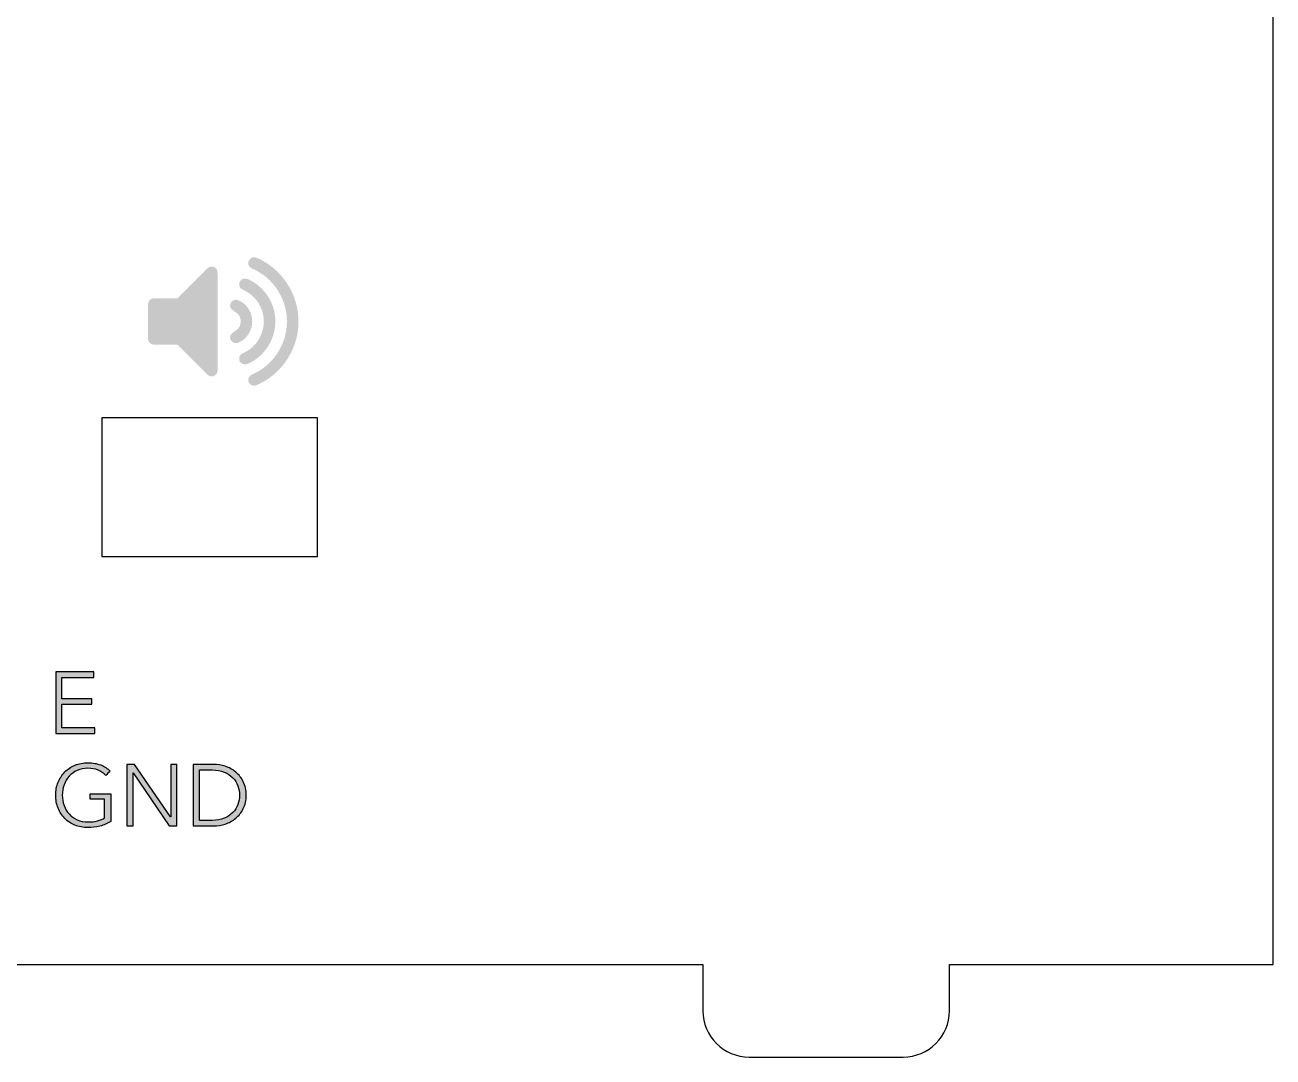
# Model space of a CAD drawing. Header units: millimetres. Extents: x 1 to 204, y 1 to 161.
# Drawn here: x 163.25 to 203.75, y 1 to 34.5 of the extents above; entities that cross this region are included whole.
import ezdxf

# ---------------------------------------------------------------- set-up
doc = ezdxf.new("R2010")
doc.units = ezdxf.units.MM
doc.header["$MEASUREMENT"] = 0
doc.layers.add('cut', color=1, linetype='Continuous', true_color=0xff0000)
doc.layers.add('raster', color=178, linetype='Continuous', true_color=0x000000)

msp = doc.modelspace()

# ---------------------------------------------------------------- hatches: boundary and pattern name
at = {"layer": 'raster'}
for points in [[(172.126, 24.875), (172.125, 24.792), (172.123, 24.75), (172.12, 24.709), (172.117, 24.668), (172.113, 24.627), (172.108, 24.586), (172.103, 24.545), (172.097, 24.505), (172.09, 24.465), (172.082, 24.425), (172.074, 24.385), (172.065, 24.346), (172.055, 24.307), (172.044, 24.268), (172.033, 24.229), (172.021, 24.19), (172.008, 24.152), (171.995, 24.114), (171.981, 24.076), (171.966, 24.038), (171.95, 24.001), (171.934, 23.963), (171.917, 23.926), (171.899, 23.889), (171.881, 23.853), (171.861, 23.816), (171.841, 23.78), (171.821, 23.744), (171.799, 23.708), (171.754, 23.637), (171.707, 23.568), (171.682, 23.534), (171.657, 23.501), (171.632, 23.468), (171.606, 23.436), (171.579, 23.405), (171.553, 23.374), (171.525, 23.344), (171.497, 23.314), (171.469, 23.285), (171.44, 23.256), (171.411, 23.228), (171.381, 23.201), (171.351, 23.174), (171.32, 23.148), (171.289, 23.122), (171.257, 23.097), (171.225, 23.072), (171.193, 23.048), (171.16, 23.025), (171.126, 23.002), (171.092, 22.98), (171.057, 22.959), (171.022, 22.937), (170.987, 22.917), (170.951, 22.897), (170.914, 22.878), (170.877, 22.859), (170.84, 22.841), (170.764, 22.807), (170.759, 22.805), (170.754, 22.803), (170.749, 22.802), (170.745, 22.8), (170.74, 22.799), (170.735, 22.798), (170.73, 22.797), (170.725, 22.796), (170.721, 22.795), (170.716, 22.794), (170.711, 22.793), (170.706, 22.793), (170.702, 22.792), (170.697, 22.792), (170.692, 22.792), (170.687, 22.792), (170.683, 22.792), (170.678, 22.792), (170.673, 22.792), (170.669, 22.793), (170.664, 22.793), (170.66, 22.794), (170.655, 22.795), (170.651, 22.795), (170.646, 22.796), (170.642, 22.797), (170.637, 22.799), (170.633, 22.8), (170.629, 22.801), (170.625, 22.803), (170.62, 22.804), (170.616, 22.806), (170.612, 22.808), (170.608, 22.81), (170.604, 22.812), (170.6, 22.814), (170.596, 22.816), (170.592, 22.818), (170.588, 22.821), (170.585, 22.823), (170.581, 22.826), (170.577, 22.829), (170.573, 22.832), (170.57, 22.835), (170.566, 22.838), (170.563, 22.841), (170.559, 22.844), (170.555, 22.848), (170.552, 22.851), (170.549, 22.855), (170.546, 22.858), (170.542, 22.862), (170.539, 22.866), (170.537, 22.869), (170.534, 22.873), (170.531, 22.877), (170.529, 22.881), (170.526, 22.884), (170.524, 22.888), (170.522, 22.892), (170.519, 22.896), (170.517, 22.9), (170.516, 22.904), (170.514, 22.908), (170.512, 22.913), (170.51, 22.917), (170.509, 22.921), (170.508, 22.925), (170.506, 22.93), (170.505, 22.934), (170.504, 22.938), (170.503, 22.943), (170.502, 22.947), (170.502, 22.952), (170.501, 22.956), (170.501, 22.961), (170.5, 22.965), (170.5, 22.97), (170.5, 22.975), (170.5, 22.979), (170.5, 22.986), (170.5, 22.989), (170.5, 22.993), (170.501, 22.996), (170.501, 22.999), (170.501, 23.002), (170.502, 23.005), (170.502, 23.008), (170.503, 23.012), (170.503, 23.015), (170.504, 23.018), (170.505, 23.021), (170.505, 23.024), (170.506, 23.027), (170.507, 23.03), (170.508, 23.033), (170.509, 23.036), (170.51, 23.039), (170.511, 23.042), (170.512, 23.045), (170.513, 23.048), (170.515, 23.05), (170.516, 23.053), (170.517, 23.056), (170.519, 23.059), (170.52, 23.062), (170.522, 23.065), (170.523, 23.067), (170.525, 23.07), (170.527, 23.073), (170.528, 23.075), (170.532, 23.081), (170.536, 23.086), (170.54, 23.091), (170.544, 23.096), (170.549, 23.102), (170.554, 23.107), (170.559, 23.111), (170.564, 23.116), (170.57, 23.121), (170.575, 23.126), (170.581, 23.13), (170.587, 23.135), (170.594, 23.139), (170.6, 23.144), (170.607, 23.148), (170.614, 23.152), (170.62, 23.155), (170.626, 23.159), (170.641, 23.166), (170.659, 23.174), (170.68, 23.183), (170.701, 23.192), (170.719, 23.2), (170.734, 23.208), (170.74, 23.211), (170.812, 23.251), (170.873, 23.288), (170.932, 23.325), (170.959, 23.344), (170.986, 23.363), (171.031, 23.397), (171.074, 23.432), (171.116, 23.468), (171.157, 23.505), (171.196, 23.543), (171.234, 23.582), (171.271, 23.622), (171.307, 23.663), (171.342, 23.705), (171.375, 23.748), (171.407, 23.792), (171.438, 23.838), (171.468, 23.884), (171.496, 23.931), (171.523, 23.979), (171.549, 24.029), (171.573, 24.079), (171.596, 24.129), (171.618, 24.18), (171.637, 24.231), (171.656, 24.283), (171.672, 24.334), (171.687, 24.387), (171.701, 24.44), (171.712, 24.493), (171.723, 24.546), (171.731, 24.6), (171.738, 24.654), (171.744, 24.709), (171.748, 24.764), (171.75, 24.82), (171.751, 24.875), (171.75, 24.931), (171.748, 24.987), (171.744, 25.042), (171.738, 25.097), (171.731, 25.151), (171.723, 25.205), (171.712, 25.258), (171.701, 25.311), (171.687, 25.364), (171.672, 25.416), (171.656, 25.468), (171.637, 25.52), (171.618, 25.571), (171.596, 25.622), (171.573, 25.672), (171.549, 25.722), (171.523, 25.772), (171.496, 25.82), (171.468, 25.867), (171.438, 25.913), (171.407, 25.959), (171.375, 26.003), (171.342, 26.046), (171.307, 26.088), (171.271, 26.129), (171.234, 26.169), (171.196, 26.208), (171.157, 26.246), (171.116, 26.283), (171.074, 26.319), (171.031, 26.354), (170.986, 26.388), (170.959, 26.407), (170.932, 26.425), (170.873, 26.463), (170.812, 26.5), (170.74, 26.54), (170.734, 26.543), (170.719, 26.551), (170.701, 26.559), (170.68, 26.568), (170.659, 26.577), (170.641, 26.585), (170.626, 26.592), (170.62, 26.595), (170.614, 26.599), (170.607, 26.603), (170.6, 26.607), (170.594, 26.612), (170.587, 26.616), (170.581, 26.621), (170.575, 26.625), (170.57, 26.63), (170.564, 26.635), (170.559, 26.639), (170.554, 26.644), (170.549, 26.649), (170.544, 26.654), (170.54, 26.66), (170.536, 26.665), (170.532, 26.67), (170.528, 26.675), (170.527, 26.678), (170.525, 26.681), (170.523, 26.684), (170.522, 26.686), (170.52, 26.689), (170.519, 26.692), (170.517, 26.695), (170.516, 26.698), (170.515, 26.701), (170.513, 26.703), (170.512, 26.706), (170.511, 26.709), (170.51, 26.712), (170.509, 26.715), (170.508, 26.718), (170.507, 26.721), (170.506, 26.724), (170.505, 26.727), (170.505, 26.73), (170.504, 26.733), (170.503, 26.736), (170.503, 26.739), (170.502, 26.743), (170.502, 26.746), (170.501, 26.749), (170.501, 26.752), (170.501, 26.755), (170.5, 26.758), (170.5, 26.762), (170.5, 26.765), (170.5, 26.771), (170.5, 26.776), (170.5, 26.781), (170.5, 26.786), (170.501, 26.79), (170.501, 26.795), (170.502, 26.799), (170.502, 26.804), (170.503, 26.808), (170.504, 26.813), (170.505, 26.817), (170.506, 26.821), (170.508, 26.826), (170.509, 26.83), (170.51, 26.834), (170.512, 26.838), (170.514, 26.842), (170.516, 26.847), (170.517, 26.851), (170.519, 26.855), (170.522, 26.859), (170.524, 26.863), (170.526, 26.866), (170.529, 26.87), (170.531, 26.874), (170.534, 26.878), (170.537, 26.882), (170.539, 26.885), (170.542, 26.889), (170.546, 26.893), (170.549, 26.896), (170.552, 26.9), (170.555, 26.903), (170.559, 26.907), (170.563, 26.91), (170.566, 26.913), (170.57, 26.916), (170.573, 26.919), (170.577, 26.922), (170.581, 26.925), (170.585, 26.928), (170.588, 26.93), (170.592, 26.933), (170.596, 26.935), (170.6, 26.937), (170.604, 26.939), (170.608, 26.941), (170.612, 26.943), (170.616, 26.945), (170.62, 26.947), (170.625, 26.948), (170.629, 26.95), (170.633, 26.951), (170.637, 26.952), (170.642, 26.954), (170.646, 26.955), (170.651, 26.955), (170.655, 26.956), (170.66, 26.957), (170.664, 26.958), (170.669, 26.958), (170.673, 26.958), (170.678, 26.959), (170.683, 26.959), (170.687, 26.959), (170.692, 26.959), (170.697, 26.959), (170.702, 26.958), (170.706, 26.958), (170.711, 26.958), (170.716, 26.957), (170.721, 26.956), (170.725, 26.955), (170.73, 26.954), (170.735, 26.953), (170.74, 26.952), (170.745, 26.951), (170.749, 26.949), (170.754, 26.948), (170.759, 26.946), (170.764, 26.944), (170.84, 26.91), (170.877, 26.892), (170.914, 26.873), (170.951, 26.854), (170.987, 26.834), (171.022, 26.813), (171.057, 26.792), (171.092, 26.771), (171.126, 26.749), (171.16, 26.726), (171.193, 26.702), (171.225, 26.679), (171.257, 26.654), (171.289, 26.629), (171.32, 26.603), (171.351, 26.577), (171.381, 26.55), (171.411, 26.523), (171.44, 26.495), (171.469, 26.466), (171.497, 26.437), (171.525, 26.407), (171.553, 26.377), (171.579, 26.346), (171.606, 26.315), (171.632, 26.283), (171.657, 26.25), (171.682, 26.217), (171.707, 26.183), (171.754, 26.114), (171.799, 26.043), (171.821, 26.007), (171.841, 25.971), (171.861, 25.935), (171.881, 25.898), (171.899, 25.861), (171.917, 25.825), (171.934, 25.788), (171.95, 25.75), (171.966, 25.713), (171.981, 25.675), (171.995, 25.637), (172.008, 25.599), (172.021, 25.561), (172.033, 25.522), (172.044, 25.483), (172.055, 25.444), (172.065, 25.405), (172.074, 25.365), (172.082, 25.326), (172.09, 25.286), (172.097, 25.246), (172.103, 25.206), (172.108, 25.165), (172.113, 25.124), (172.117, 25.083), (172.12, 25.042), (172.123, 25.001), (172.125, 24.959)], [(169.501, 26.47), (169.501, 23.281), (169.5, 23.277), (169.5, 23.272), (169.5, 23.267), (169.5, 23.263), (169.499, 23.258), (169.499, 23.253), (169.498, 23.249), (169.497, 23.245), (169.496, 23.24), (169.495, 23.236), (169.494, 23.231), (169.493, 23.227), (169.491, 23.223), (169.49, 23.219), (169.488, 23.214), (169.487, 23.21), (169.485, 23.206), (169.483, 23.202), (169.481, 23.198), (169.479, 23.194), (169.477, 23.19), (169.474, 23.186), (169.472, 23.182), (169.469, 23.179), (169.467, 23.175), (169.464, 23.171), (169.461, 23.167), (169.458, 23.164), (169.455, 23.16), (169.452, 23.156), (169.448, 23.153), (169.445, 23.149), (169.441, 23.146), (169.438, 23.143), (169.434, 23.14), (169.431, 23.136), (169.427, 23.133), (169.423, 23.131), (169.42, 23.128), (169.416, 23.125), (169.412, 23.123), (169.408, 23.12), (169.404, 23.118), (169.4, 23.116), (169.396, 23.113), (169.392, 23.111), (169.388, 23.109), (169.384, 23.108), (169.38, 23.106), (169.376, 23.104), (169.372, 23.103), (169.367, 23.102), (169.363, 23.1), (169.359, 23.099), (169.354, 23.098), (169.35, 23.097), (169.345, 23.096), (169.341, 23.096), (169.336, 23.095), (169.332, 23.095), (169.327, 23.094), (169.322, 23.094), (169.318, 23.094), (169.313, 23.094), (169.308, 23.094), (169.304, 23.094), (169.299, 23.094), (169.294, 23.095), (169.29, 23.095), (169.285, 23.096), (169.281, 23.096), (169.276, 23.097), (169.272, 23.098), (169.267, 23.099), (169.263, 23.1), (169.259, 23.102), (169.254, 23.103), (169.25, 23.104), (169.246, 23.106), (169.242, 23.108), (169.238, 23.109), (169.234, 23.111), (169.23, 23.113), (169.226, 23.116), (169.222, 23.118), (169.218, 23.12), (169.214, 23.123), (169.21, 23.125), (169.206, 23.128), (169.203, 23.131), (169.199, 23.133), (169.195, 23.136), (169.192, 23.14), (169.188, 23.143), (169.185, 23.146), (169.181, 23.149), (168.205, 24.125), (167.438, 24.125), (167.433, 24.125), (167.428, 24.125), (167.423, 24.126), (167.419, 24.126), (167.414, 24.127), (167.41, 24.127), (167.405, 24.128), (167.401, 24.129), (167.396, 24.13), (167.392, 24.131), (167.388, 24.132), (167.383, 24.133), (167.379, 24.134), (167.375, 24.136), (167.371, 24.138), (167.366, 24.139), (167.362, 24.141), (167.358, 24.143), (167.354, 24.145), (167.35, 24.147), (167.346, 24.149), (167.342, 24.152), (167.339, 24.154), (167.335, 24.157), (167.331, 24.159), (167.327, 24.162), (167.324, 24.165), (167.32, 24.168), (167.316, 24.171), (167.313, 24.174), (167.309, 24.178), (167.306, 24.181), (167.302, 24.184), (167.299, 24.188), (167.296, 24.192), (167.293, 24.195), (167.29, 24.199), (167.287, 24.203), (167.284, 24.206), (167.281, 24.21), (167.279, 24.214), (167.276, 24.218), (167.274, 24.222), (167.272, 24.226), (167.27, 24.23), (167.268, 24.234), (167.266, 24.238), (167.264, 24.242), (167.262, 24.246), (167.261, 24.25), (167.259, 24.254), (167.258, 24.259), (167.257, 24.263), (167.255, 24.267), (167.254, 24.272), (167.253, 24.276), (167.253, 24.28), (167.252, 24.285), (167.251, 24.29), (167.251, 24.294), (167.25, 24.299), (167.25, 24.303), (167.25, 24.308), (167.25, 24.313), (167.25, 25.438), (167.25, 25.443), (167.25, 25.448), (167.25, 25.452), (167.251, 25.457), (167.251, 25.461), (167.252, 25.466), (167.253, 25.47), (167.253, 25.475), (167.254, 25.479), (167.255, 25.484), (167.257, 25.488), (167.258, 25.492), (167.259, 25.497), (167.261, 25.501), (167.262, 25.505), (167.264, 25.509), (167.266, 25.513), (167.268, 25.517), (167.27, 25.521), (167.272, 25.525), (167.274, 25.529), (167.276, 25.533), (167.279, 25.537), (167.281, 25.541), (167.284, 25.545), (167.287, 25.548), (167.29, 25.552), (167.293, 25.556), (167.296, 25.559), (167.299, 25.563), (167.302, 25.566), (167.306, 25.57), (167.309, 25.573), (167.313, 25.577), (167.316, 25.58), (167.32, 25.583), (167.324, 25.586), (167.327, 25.589), (167.331, 25.592), (167.335, 25.594), (167.339, 25.597), (167.342, 25.599), (167.346, 25.602), (167.35, 25.604), (167.354, 25.606), (167.358, 25.608), (167.362, 25.61), (167.366, 25.612), (167.371, 25.613), (167.375, 25.615), (167.379, 25.616), (167.383, 25.618), (167.388, 25.619), (167.392, 25.62), (167.396, 25.621), (167.401, 25.622), (167.405, 25.623), (167.41, 25.624), (167.414, 25.624), (167.419, 25.625), (167.423, 25.625), (167.428, 25.625), (167.433, 25.626), (167.438, 25.626), (168.205, 25.626), (169.181, 26.601), (169.185, 26.605), (169.188, 26.608), (169.192, 26.611), (169.195, 26.615), (169.199, 26.618), (169.203, 26.62), (169.206, 26.623), (169.21, 26.626), (169.214, 26.628), (169.218, 26.631), (169.222, 26.633), (169.226, 26.635), (169.23, 26.638), (169.234, 26.64), (169.238, 26.641), (169.242, 26.643), (169.246, 26.645), (169.25, 26.646), (169.254, 26.648), (169.259, 26.649), (169.263, 26.651), (169.267, 26.652), (169.272, 26.653), (169.276, 26.654), (169.281, 26.654), (169.285, 26.655), (169.29, 26.656), (169.294, 26.656), (169.299, 26.657), (169.304, 26.657), (169.308, 26.657), (169.313, 26.657), (169.318, 26.657), (169.322, 26.657), (169.327, 26.657), (169.332, 26.656), (169.336, 26.656), (169.341, 26.655), (169.345, 26.654), (169.35, 26.654), (169.354, 26.653), (169.359, 26.652), (169.363, 26.651), (169.367, 26.649), (169.372, 26.648), (169.376, 26.646), (169.38, 26.645), (169.384, 26.643), (169.388, 26.641), (169.392, 26.64), (169.396, 26.638), (169.4, 26.635), (169.404, 26.633), (169.408, 26.631), (169.412, 26.628), (169.416, 26.626), (169.42, 26.623), (169.423, 26.62), (169.427, 26.618), (169.431, 26.615), (169.434, 26.611), (169.438, 26.608), (169.441, 26.605), (169.445, 26.601), (169.448, 26.598), (169.452, 26.594), (169.455, 26.591), (169.458, 26.587), (169.461, 26.584), (169.464, 26.58), (169.467, 26.576), (169.469, 26.572), (169.472, 26.569), (169.474, 26.565), (169.477, 26.561), (169.479, 26.557), (169.481, 26.553), (169.483, 26.549), (169.485, 26.545), (169.487, 26.541), (169.488, 26.537), (169.49, 26.532), (169.491, 26.528), (169.493, 26.524), (169.494, 26.52), (169.495, 26.515), (169.496, 26.511), (169.497, 26.506), (169.498, 26.502), (169.499, 26.497), (169.499, 26.493), (169.5, 26.488), (169.5, 26.484), (169.5, 26.479), (169.5, 26.474)], [(171.376, 24.875), (171.376, 24.848), (171.375, 24.82), (171.374, 24.792), (171.372, 24.764), (171.37, 24.737), (171.367, 24.71), (171.364, 24.683), (171.36, 24.656), (171.356, 24.629), (171.352, 24.602), (171.347, 24.575), (171.341, 24.549), (171.335, 24.523), (171.328, 24.496), (171.321, 24.47), (171.314, 24.444), (171.306, 24.419), (171.297, 24.393), (171.288, 24.367), (171.279, 24.342), (171.269, 24.317), (171.258, 24.292), (171.247, 24.267), (171.236, 24.242), (171.224, 24.217), (171.212, 24.192), (171.199, 24.168), (171.185, 24.144), (171.171, 24.119), (171.157, 24.095), (171.127, 24.048), (171.095, 24.001), (171.079, 23.978), (171.062, 23.956), (171.045, 23.934), (171.028, 23.913), (171.01, 23.891), (170.992, 23.871), (170.974, 23.85), (170.956, 23.831), (170.937, 23.811), (170.917, 23.792), (170.898, 23.773), (170.878, 23.755), (170.858, 23.737), (170.838, 23.72), (170.817, 23.703), (170.796, 23.686), (170.774, 23.67), (170.753, 23.654), (170.731, 23.639), (170.708, 23.623), (170.686, 23.609), (170.663, 23.595), (170.639, 23.581), (170.616, 23.567), (170.592, 23.554), (170.568, 23.542), (170.543, 23.529), (170.518, 23.518), (170.493, 23.506), (170.468, 23.495), (170.463, 23.493), (170.458, 23.492), (170.453, 23.49), (170.449, 23.489), (170.444, 23.488), (170.439, 23.486), (170.435, 23.485), (170.43, 23.484), (170.426, 23.483), (170.421, 23.483), (170.417, 23.482), (170.412, 23.482), (170.408, 23.481), (170.403, 23.481), (170.399, 23.481), (170.394, 23.481), (170.389, 23.481), (170.385, 23.481), (170.38, 23.481), (170.375, 23.481), (170.37, 23.482), (170.365, 23.483), (170.361, 23.483), (170.356, 23.484), (170.352, 23.485), (170.347, 23.486), (170.343, 23.487), (170.338, 23.488), (170.334, 23.49), (170.33, 23.491), (170.325, 23.493), (170.321, 23.495), (170.317, 23.496), (170.313, 23.498), (170.309, 23.5), (170.305, 23.502), (170.301, 23.505), (170.297, 23.507), (170.293, 23.509), (170.289, 23.512), (170.285, 23.515), (170.281, 23.517), (170.277, 23.52), (170.274, 23.523), (170.27, 23.526), (170.267, 23.53), (170.263, 23.533), (170.26, 23.536), (170.256, 23.54), (170.253, 23.543), (170.25, 23.547), (170.246, 23.551), (170.243, 23.554), (170.241, 23.558), (170.238, 23.562), (170.235, 23.565), (170.233, 23.569), (170.23, 23.573), (170.228, 23.577), (170.226, 23.581), (170.223, 23.585), (170.221, 23.589), (170.22, 23.593), (170.218, 23.597), (170.216, 23.601), (170.215, 23.605), (170.213, 23.61), (170.212, 23.614), (170.21, 23.618), (170.209, 23.623), (170.208, 23.627), (170.207, 23.631), (170.207, 23.636), (170.206, 23.64), (170.205, 23.645), (170.205, 23.649), (170.204, 23.654), (170.204, 23.659), (170.204, 23.663), (170.204, 23.668), (170.204, 23.675), (170.204, 23.682), (170.205, 23.689), (170.206, 23.696), (170.206, 23.699), (170.207, 23.702), (170.207, 23.706), (170.208, 23.709), (170.209, 23.712), (170.209, 23.715), (170.21, 23.719), (170.211, 23.722), (170.212, 23.725), (170.213, 23.728), (170.214, 23.731), (170.215, 23.734), (170.216, 23.737), (170.217, 23.74), (170.219, 23.743), (170.22, 23.746), (170.221, 23.749), (170.223, 23.752), (170.224, 23.755), (170.226, 23.757), (170.227, 23.76), (170.229, 23.763), (170.231, 23.766), (170.232, 23.768), (170.234, 23.771), (170.236, 23.774), (170.238, 23.776), (170.24, 23.779), (170.242, 23.782), (170.244, 23.784), (170.246, 23.787), (170.248, 23.789), (170.251, 23.792), (170.253, 23.794), (170.258, 23.799), (170.263, 23.804), (170.268, 23.808), (170.274, 23.813), (170.279, 23.817), (170.285, 23.821), (170.291, 23.826), (170.298, 23.83), (170.304, 23.833), (170.311, 23.837), (170.318, 23.841), (170.394, 23.881), (170.456, 23.916), (170.482, 23.931), (170.505, 23.945), (170.525, 23.958), (170.533, 23.964), (170.541, 23.97), (170.568, 23.99), (170.594, 24.011), (170.619, 24.032), (170.643, 24.054), (170.667, 24.077), (170.69, 24.1), (170.712, 24.124), (170.734, 24.148), (170.755, 24.173), (170.775, 24.199), (170.794, 24.226), (170.813, 24.253), (170.83, 24.28), (170.847, 24.309), (170.864, 24.337), (170.879, 24.367), (170.894, 24.397), (170.908, 24.427), (170.921, 24.458), (170.933, 24.488), (170.943, 24.519), (170.953, 24.55), (170.962, 24.582), (170.971, 24.614), (170.978, 24.645), (170.984, 24.678), (170.989, 24.71), (170.993, 24.743), (170.997, 24.775), (170.999, 24.809), (171, 24.842), (171.001, 24.875), (171, 24.909), (170.999, 24.942), (170.997, 24.975), (170.993, 25.008), (170.989, 25.041), (170.984, 25.073), (170.978, 25.105), (170.971, 25.137), (170.962, 25.169), (170.953, 25.2), (170.943, 25.232), (170.933, 25.263), (170.921, 25.293), (170.908, 25.324), (170.894, 25.354), (170.879, 25.384), (170.864, 25.413), (170.847, 25.442), (170.83, 25.471), (170.813, 25.498), (170.794, 25.525), (170.775, 25.552), (170.755, 25.577), (170.734, 25.603), (170.712, 25.627), (170.69, 25.651), (170.667, 25.674), (170.643, 25.697), (170.619, 25.719), (170.594, 25.74), (170.568, 25.761), (170.541, 25.781), (170.525, 25.793), (170.505, 25.805), (170.482, 25.82), (170.456, 25.835), (170.394, 25.87), (170.318, 25.91), (170.311, 25.914), (170.304, 25.917), (170.298, 25.921), (170.291, 25.925), (170.285, 25.93), (170.279, 25.934), (170.274, 25.938), (170.268, 25.943), (170.263, 25.947), (170.258, 25.952), (170.253, 25.957), (170.251, 25.959), (170.248, 25.962), (170.246, 25.964), (170.244, 25.967), (170.242, 25.969), (170.24, 25.972), (170.238, 25.974), (170.236, 25.977), (170.234, 25.98), (170.232, 25.982), (170.231, 25.985), (170.229, 25.988), (170.227, 25.991), (170.226, 25.993), (170.224, 25.996), (170.223, 25.999), (170.221, 26.002), (170.22, 26.005), (170.219, 26.008), (170.217, 26.011), (170.216, 26.014), (170.215, 26.017), (170.214, 26.02), (170.213, 26.023), (170.212, 26.026), (170.211, 26.029), (170.21, 26.032), (170.209, 26.035), (170.209, 26.039), (170.208, 26.042), (170.207, 26.045), (170.207, 26.048), (170.206, 26.052), (170.206, 26.055), (170.205, 26.062), (170.204, 26.069), (170.204, 26.076), (170.204, 26.083), (170.204, 26.088), (170.204, 26.092), (170.204, 26.097), (170.205, 26.102), (170.205, 26.106), (170.206, 26.111), (170.207, 26.115), (170.207, 26.12), (170.208, 26.124), (170.209, 26.128), (170.21, 26.133), (170.212, 26.137), (170.213, 26.141), (170.215, 26.146), (170.216, 26.15), (170.218, 26.154), (170.22, 26.158), (170.221, 26.162), (170.223, 26.166), (170.226, 26.17), (170.228, 26.174), (170.23, 26.178), (170.233, 26.182), (170.235, 26.186), (170.238, 26.189), (170.241, 26.193), (170.243, 26.197), (170.246, 26.2), (170.25, 26.204), (170.253, 26.208), (170.256, 26.211), (170.26, 26.215), (170.263, 26.218), (170.267, 26.221), (170.27, 26.225), (170.274, 26.228), (170.277, 26.231), (170.281, 26.234), (170.285, 26.236), (170.289, 26.239), (170.292, 26.242), (170.296, 26.244), (170.3, 26.246), (170.304, 26.249), (170.308, 26.251), (170.312, 26.253), (170.316, 26.255), (170.32, 26.256), (170.324, 26.258), (170.329, 26.26), (170.333, 26.261), (170.337, 26.263), (170.341, 26.264), (170.346, 26.265), (170.35, 26.266), (170.355, 26.267), (170.359, 26.268), (170.364, 26.268), (170.368, 26.269), (170.373, 26.269), (170.377, 26.27), (170.382, 26.27), (170.387, 26.27), (170.391, 26.27), (170.396, 26.27), (170.401, 26.27), (170.406, 26.27), (170.41, 26.269), (170.415, 26.269), (170.42, 26.268), (170.425, 26.268), (170.429, 26.267), (170.434, 26.266), (170.439, 26.265), (170.444, 26.263), (170.449, 26.262), (170.453, 26.261), (170.458, 26.259), (170.463, 26.257), (170.468, 26.256), (170.493, 26.245), (170.518, 26.233), (170.543, 26.221), (170.568, 26.209), (170.592, 26.197), (170.616, 26.184), (170.639, 26.17), (170.663, 26.156), (170.686, 26.142), (170.708, 26.127), (170.731, 26.112), (170.753, 26.097), (170.774, 26.081), (170.796, 26.065), (170.817, 26.048), (170.838, 26.031), (170.858, 26.014), (170.878, 25.996), (170.898, 25.978), (170.917, 25.959), (170.937, 25.94), (170.956, 25.92), (170.974, 25.9), (170.992, 25.88), (171.01, 25.859), (171.028, 25.838), (171.045, 25.817), (171.062, 25.795), (171.079, 25.773), (171.095, 25.75), (171.127, 25.703), (171.157, 25.656), (171.171, 25.632), (171.185, 25.607), (171.199, 25.583), (171.212, 25.559), (171.224, 25.534), (171.236, 25.509), (171.247, 25.484), (171.258, 25.459), (171.269, 25.434), (171.279, 25.409), (171.288, 25.384), (171.297, 25.358), (171.306, 25.332), (171.314, 25.307), (171.321, 25.281), (171.328, 25.255), (171.335, 25.228), (171.341, 25.202), (171.347, 25.176), (171.352, 25.149), (171.356, 25.122), (171.36, 25.095), (171.364, 25.068), (171.367, 25.041), (171.37, 25.014), (171.372, 24.986), (171.374, 24.959), (171.375, 24.931), (171.376, 24.903)], [(170.626, 24.875), (170.626, 24.862), (170.625, 24.848), (170.625, 24.834), (170.624, 24.82), (170.623, 24.807), (170.621, 24.793), (170.62, 24.779), (170.618, 24.766), (170.616, 24.753), (170.614, 24.739), (170.611, 24.726), (170.608, 24.713), (170.605, 24.7), (170.602, 24.686), (170.598, 24.673), (170.595, 24.66), (170.591, 24.648), (170.586, 24.635), (170.582, 24.622), (170.577, 24.609), (170.572, 24.596), (170.567, 24.584), (170.561, 24.571), (170.556, 24.559), (170.55, 24.546), (170.544, 24.534), (170.53, 24.509), (170.516, 24.485), (170.501, 24.461), (170.493, 24.449), (170.485, 24.437), (170.477, 24.426), (170.469, 24.415), (170.46, 24.404), (170.452, 24.393), (170.443, 24.382), (170.434, 24.372), (170.425, 24.362), (170.416, 24.352), (170.406, 24.342), (170.397, 24.332), (170.387, 24.323), (170.377, 24.314), (170.367, 24.305), (170.357, 24.296), (170.346, 24.288), (170.336, 24.28), (170.325, 24.272), (170.314, 24.264), (170.303, 24.256), (170.292, 24.249), (170.281, 24.242), (170.269, 24.235), (170.257, 24.228), (170.246, 24.221), (170.234, 24.215), (170.222, 24.209), (170.209, 24.203), (170.197, 24.197), (170.184, 24.192), (170.172, 24.187), (170.17, 24.186), (170.168, 24.185), (170.166, 24.184), (170.164, 24.183), (170.162, 24.183), (170.16, 24.182), (170.156, 24.18), (170.152, 24.179), (170.148, 24.178), (170.143, 24.177), (170.139, 24.176), (170.134, 24.175), (170.129, 24.174), (170.124, 24.174), (170.119, 24.173), (170.114, 24.173), (170.109, 24.172), (170.104, 24.172), (170.098, 24.172), (170.094, 24.172), (170.089, 24.172), (170.084, 24.173), (170.08, 24.173), (170.075, 24.173), (170.071, 24.174), (170.066, 24.175), (170.062, 24.176), (170.057, 24.176), (170.053, 24.177), (170.048, 24.179), (170.044, 24.18), (170.04, 24.181), (170.036, 24.183), (170.031, 24.184), (170.027, 24.186), (170.023, 24.187), (170.019, 24.189), (170.015, 24.191), (170.011, 24.193), (170.007, 24.196), (170.003, 24.198), (169.999, 24.2), (169.996, 24.203), (169.992, 24.205), (169.988, 24.208), (169.984, 24.211), (169.981, 24.214), (169.977, 24.217), (169.974, 24.22), (169.97, 24.223), (169.966, 24.226), (169.963, 24.23), (169.96, 24.233), (169.957, 24.237), (169.953, 24.24), (169.95, 24.244), (169.948, 24.248), (169.945, 24.251), (169.942, 24.255), (169.94, 24.259), (169.937, 24.263), (169.935, 24.267), (169.933, 24.271), (169.93, 24.275), (169.928, 24.279), (169.927, 24.283), (169.925, 24.287), (169.923, 24.291), (169.921, 24.295), (169.92, 24.3), (169.919, 24.304), (169.917, 24.308), (169.916, 24.313), (169.915, 24.317), (169.914, 24.322), (169.913, 24.326), (169.913, 24.331), (169.912, 24.336), (169.912, 24.34), (169.911, 24.345), (169.911, 24.35), (169.911, 24.355), (169.911, 24.36), (169.911, 24.364), (169.911, 24.367), (169.911, 24.371), (169.911, 24.375), (169.912, 24.378), (169.912, 24.382), (169.912, 24.386), (169.913, 24.389), (169.914, 24.393), (169.914, 24.396), (169.915, 24.4), (169.916, 24.403), (169.917, 24.407), (169.918, 24.41), (169.919, 24.413), (169.92, 24.416), (169.921, 24.42), (169.922, 24.423), (169.923, 24.426), (169.925, 24.429), (169.926, 24.432), (169.927, 24.435), (169.929, 24.438), (169.931, 24.441), (169.932, 24.444), (169.934, 24.447), (169.936, 24.45), (169.938, 24.453), (169.94, 24.456), (169.942, 24.458), (169.944, 24.461), (169.946, 24.464), (169.95, 24.469), (169.955, 24.474), (169.96, 24.479), (169.964, 24.484), (169.969, 24.489), (169.974, 24.494), (169.98, 24.499), (169.985, 24.503), (169.99, 24.508), (169.996, 24.512), (170.001, 24.517), (170.007, 24.521), (170.013, 24.525), (170.019, 24.529), (170.025, 24.533), (170.031, 24.537), (170.056, 24.553), (170.081, 24.569), (170.106, 24.586), (170.131, 24.604), (170.137, 24.609), (170.143, 24.614), (170.149, 24.619), (170.155, 24.625), (170.16, 24.63), (170.166, 24.636), (170.171, 24.642), (170.177, 24.649), (170.182, 24.655), (170.187, 24.662), (170.192, 24.669), (170.197, 24.677), (170.202, 24.684), (170.207, 24.692), (170.211, 24.7), (170.216, 24.708), (170.218, 24.713), (170.22, 24.717), (170.222, 24.721), (170.224, 24.726), (170.226, 24.73), (170.228, 24.735), (170.231, 24.744), (170.234, 24.754), (170.237, 24.764), (170.24, 24.774), (170.242, 24.784), (170.244, 24.794), (170.246, 24.805), (170.247, 24.816), (170.249, 24.828), (170.249, 24.839), (170.25, 24.851), (170.251, 24.863), (170.251, 24.875), (170.251, 24.888), (170.25, 24.9), (170.249, 24.912), (170.249, 24.923), (170.247, 24.935), (170.246, 24.946), (170.244, 24.956), (170.242, 24.967), (170.24, 24.977), (170.237, 24.987), (170.234, 24.997), (170.231, 25.007), (170.228, 25.016), (170.226, 25.021), (170.224, 25.025), (170.222, 25.03), (170.22, 25.034), (170.218, 25.038), (170.216, 25.042), (170.211, 25.051), (170.207, 25.059), (170.202, 25.067), (170.197, 25.074), (170.192, 25.082), (170.187, 25.089), (170.182, 25.096), (170.177, 25.102), (170.171, 25.109), (170.166, 25.115), (170.16, 25.121), (170.155, 25.126), (170.149, 25.132), (170.143, 25.137), (170.137, 25.142), (170.131, 25.147), (170.106, 25.164), (170.081, 25.182), (170.056, 25.198), (170.031, 25.214), (170.025, 25.218), (170.019, 25.222), (170.013, 25.226), (170.007, 25.23), (170.001, 25.234), (169.996, 25.239), (169.99, 25.243), (169.985, 25.248), (169.98, 25.252), (169.974, 25.257), (169.969, 25.262), (169.964, 25.267), (169.96, 25.272), (169.955, 25.277), (169.95, 25.282), (169.946, 25.287), (169.944, 25.29), (169.942, 25.293), (169.94, 25.295), (169.938, 25.298), (169.936, 25.301), (169.934, 25.304), (169.932, 25.307), (169.931, 25.31), (169.929, 25.313), (169.927, 25.316), (169.926, 25.319), (169.925, 25.322), (169.923, 25.325), (169.922, 25.328), (169.921, 25.331), (169.92, 25.334), (169.919, 25.338), (169.918, 25.341), (169.917, 25.344), (169.916, 25.348), (169.915, 25.351), (169.914, 25.355), (169.914, 25.358), (169.913, 25.362), (169.912, 25.365), (169.912, 25.369), (169.912, 25.372), (169.911, 25.376), (169.911, 25.38), (169.911, 25.384), (169.911, 25.387), (169.911, 25.391), (169.911, 25.396), (169.911, 25.401), (169.911, 25.406), (169.912, 25.411), (169.912, 25.415), (169.913, 25.42), (169.913, 25.425), (169.914, 25.429), (169.915, 25.434), (169.916, 25.438), (169.917, 25.443), (169.919, 25.447), (169.92, 25.451), (169.921, 25.456), (169.923, 25.46), (169.925, 25.464), (169.927, 25.468), (169.928, 25.472), (169.93, 25.476), (169.933, 25.48), (169.935, 25.484), (169.937, 25.488), (169.94, 25.492), (169.942, 25.496), (169.945, 25.5), (169.948, 25.503), (169.95, 25.507), (169.953, 25.511), (169.957, 25.514), (169.96, 25.518), (169.963, 25.521), (169.966, 25.525), (169.97, 25.528), (169.974, 25.531), (169.977, 25.534), (169.981, 25.537), (169.984, 25.54), (169.988, 25.543), (169.992, 25.546), (169.996, 25.548), (169.999, 25.551), (170.003, 25.553), (170.007, 25.555), (170.011, 25.558), (170.015, 25.56), (170.019, 25.562), (170.023, 25.563), (170.027, 25.565), (170.031, 25.567), (170.036, 25.568), (170.04, 25.57), (170.044, 25.571), (170.048, 25.572), (170.053, 25.573), (170.057, 25.574), (170.062, 25.575), (170.066, 25.576), (170.071, 25.577), (170.075, 25.577), (170.08, 25.578), (170.084, 25.578), (170.089, 25.579), (170.094, 25.579), (170.098, 25.579), (170.104, 25.579), (170.109, 25.579), (170.114, 25.578), (170.119, 25.578), (170.124, 25.577), (170.129, 25.577), (170.134, 25.576), (170.139, 25.575), (170.143, 25.574), (170.148, 25.573), (170.152, 25.572), (170.156, 25.571), (170.16, 25.569), (170.162, 25.568), (170.164, 25.568), (170.166, 25.567), (170.168, 25.566), (170.17, 25.565), (170.172, 25.564), (170.184, 25.559), (170.197, 25.554), (170.209, 25.548), (170.222, 25.543), (170.234, 25.537), (170.246, 25.53), (170.257, 25.524), (170.269, 25.517), (170.281, 25.511), (170.292, 25.503), (170.303, 25.496), (170.314, 25.489), (170.325, 25.481), (170.336, 25.473), (170.346, 25.465), (170.357, 25.456), (170.367, 25.448), (170.377, 25.439), (170.387, 25.43), (170.397, 25.421), (170.406, 25.411), (170.416, 25.401), (170.425, 25.391), (170.434, 25.381), (170.443, 25.371), (170.452, 25.36), (170.46, 25.349), (170.469, 25.338), (170.477, 25.327), (170.485, 25.315), (170.493, 25.304), (170.501, 25.292), (170.516, 25.267), (170.53, 25.243), (170.544, 25.218), (170.55, 25.206), (170.556, 25.193), (170.561, 25.18), (170.567, 25.168), (170.572, 25.155), (170.577, 25.142), (170.582, 25.13), (170.586, 25.117), (170.591, 25.104), (170.595, 25.091), (170.598, 25.078), (170.602, 25.065), (170.605, 25.052), (170.608, 25.038), (170.611, 25.025), (170.614, 25.012), (170.616, 24.998), (170.618, 24.985), (170.62, 24.971), (170.621, 24.958), (170.623, 24.944), (170.624, 24.931), (170.625, 24.917), (170.625, 24.903), (170.626, 24.889)], [(164.453, 11.681), (165.524, 11.681), (165.524, 11.5), (164.25, 11.5), (164.25, 13.5), (165.49, 13.5), (165.49, 13.319), (164.453, 13.319), (164.453, 12.63), (165.422, 12.63), (165.422, 12.452), (164.453, 12.452)], [(165.874, 10.141), (165.861, 10.155), (165.848, 10.168), (165.834, 10.181), (165.82, 10.193), (165.805, 10.205), (165.79, 10.217), (165.775, 10.228), (165.76, 10.239), (165.744, 10.25), (165.728, 10.26), (165.712, 10.269), (165.695, 10.279), (165.678, 10.288), (165.661, 10.296), (165.644, 10.304), (165.626, 10.312), (165.608, 10.32), (165.589, 10.326), (165.57, 10.333), (165.551, 10.339), (165.532, 10.344), (165.512, 10.349), (165.492, 10.354), (165.471, 10.358), (165.45, 10.361), (165.429, 10.364), (165.408, 10.367), (165.386, 10.369), (165.364, 10.371), (165.341, 10.372), (165.318, 10.373), (165.295, 10.373), (165.271, 10.373), (165.248, 10.372), (165.225, 10.37), (165.202, 10.368), (165.179, 10.366), (165.156, 10.363), (165.134, 10.359), (165.113, 10.355), (165.091, 10.351), (165.07, 10.345), (165.049, 10.34), (165.029, 10.333), (165.008, 10.326), (164.988, 10.319), (164.969, 10.311), (164.949, 10.302), (164.93, 10.293), (164.911, 10.284), (164.893, 10.274), (164.875, 10.264), (164.857, 10.253), (164.84, 10.242), (164.823, 10.231), (164.807, 10.219), (164.791, 10.207), (164.775, 10.195), (164.759, 10.182), (164.744, 10.169), (164.73, 10.155), (164.715, 10.141), (164.701, 10.126), (164.688, 10.112), (164.675, 10.096), (164.662, 10.081), (164.649, 10.065), (164.637, 10.049), (164.626, 10.033), (164.614, 10.016), (164.603, 9.999), (164.593, 9.982), (164.583, 9.964), (164.573, 9.947), (164.564, 9.928), (164.555, 9.91), (164.546, 9.891), (164.538, 9.872), (164.53, 9.853), (164.523, 9.833), (164.516, 9.813), (164.509, 9.794), (164.503, 9.773), (164.497, 9.753), (164.492, 9.733), (164.487, 9.712), (164.483, 9.692), (164.479, 9.671), (164.476, 9.65), (164.473, 9.629), (164.47, 9.608), (164.468, 9.587), (164.467, 9.565), (164.466, 9.544), (164.465, 9.522), (164.465, 9.5), (164.465, 9.478), (164.466, 9.456), (164.467, 9.435), (164.468, 9.413), (164.47, 9.392), (164.473, 9.371), (164.476, 9.35), (164.479, 9.329), (164.483, 9.308), (164.487, 9.288), (164.492, 9.267), (164.497, 9.247), (164.503, 9.227), (164.509, 9.206), (164.516, 9.187), (164.523, 9.167), (164.53, 9.147), (164.538, 9.128), (164.546, 9.109), (164.555, 9.09), (164.564, 9.072), (164.573, 9.054), (164.583, 9.036), (164.593, 9.018), (164.603, 9.001), (164.614, 8.984), (164.626, 8.968), (164.637, 8.952), (164.649, 8.936), (164.662, 8.92), (164.675, 8.905), (164.688, 8.89), (164.701, 8.875), (164.715, 8.861), (164.73, 8.847), (164.744, 8.834), (164.759, 8.82), (164.775, 8.808), (164.791, 8.795), (164.807, 8.783), (164.823, 8.772), (164.84, 8.76), (164.857, 8.749), (164.875, 8.739), (164.893, 8.729), (164.911, 8.719), (164.93, 8.71), (164.949, 8.701), (164.969, 8.692), (164.988, 8.684), (165.008, 8.677), (165.029, 8.67), (165.049, 8.663), (165.07, 8.658), (165.091, 8.652), (165.113, 8.648), (165.134, 8.643), (165.156, 8.64), (165.179, 8.637), (165.202, 8.634), (165.225, 8.632), (165.248, 8.631), (165.271, 8.63), (165.295, 8.63), (165.337, 8.631), (165.378, 8.632), (165.418, 8.635), (165.458, 8.639), (165.496, 8.644), (165.534, 8.651), (165.57, 8.658), (165.588, 8.662), (165.606, 8.667), (165.64, 8.676), (165.673, 8.686), (165.704, 8.697), (165.719, 8.703), (165.734, 8.708), (165.748, 8.714), (165.762, 8.72), (165.775, 8.727), (165.788, 8.733), (165.8, 8.739), (165.812, 8.746), (165.824, 8.753), (165.835, 8.76), (165.835, 9.367), (165.369, 9.367), (165.369, 9.545), (166.038, 9.545), (166.038, 8.644), (166.018, 8.632), (165.997, 8.62), (165.976, 8.609), (165.955, 8.598), (165.933, 8.587), (165.912, 8.577), (165.89, 8.567), (165.868, 8.558), (165.846, 8.549), (165.823, 8.54), (165.801, 8.532), (165.778, 8.524), (165.755, 8.517), (165.732, 8.51), (165.709, 8.503), (165.685, 8.497), (165.637, 8.486), (165.59, 8.476), (165.541, 8.468), (165.492, 8.461), (165.443, 8.456), (165.393, 8.452), (165.343, 8.45), (165.292, 8.449), (165.264, 8.449), (165.236, 8.45), (165.209, 8.452), (165.181, 8.454), (165.154, 8.457), (165.128, 8.46), (165.101, 8.464), (165.075, 8.469), (165.049, 8.474), (165.023, 8.48), (164.998, 8.487), (164.972, 8.494), (164.948, 8.501), (164.923, 8.51), (164.898, 8.519), (164.874, 8.528), (164.85, 8.538), (164.827, 8.549), (164.804, 8.56), (164.782, 8.572), (164.759, 8.584), (164.738, 8.596), (164.716, 8.609), (164.696, 8.623), (164.675, 8.636), (164.655, 8.651), (164.636, 8.666), (164.616, 8.681), (164.598, 8.697), (164.579, 8.713), (164.561, 8.73), (164.544, 8.747), (164.527, 8.765), (164.51, 8.783), (164.494, 8.801), (164.478, 8.82), (164.463, 8.84), (164.449, 8.859), (164.434, 8.88), (164.421, 8.9), (164.407, 8.921), (164.394, 8.942), (164.382, 8.964), (164.37, 8.986), (164.359, 9.009), (164.348, 9.032), (164.338, 9.055), (164.328, 9.079), (164.318, 9.103), (164.309, 9.128), (164.301, 9.152), (164.294, 9.177), (164.287, 9.203), (164.28, 9.228), (164.275, 9.254), (164.269, 9.28), (164.265, 9.307), (164.261, 9.334), (164.258, 9.361), (164.255, 9.388), (164.253, 9.415), (164.251, 9.443), (164.25, 9.472), (164.25, 9.5), (164.25, 9.528), (164.251, 9.557), (164.253, 9.585), (164.255, 9.612), (164.258, 9.639), (164.261, 9.666), (164.265, 9.693), (164.27, 9.72), (164.275, 9.746), (164.281, 9.772), (164.287, 9.797), (164.294, 9.823), (164.302, 9.848), (164.311, 9.872), (164.32, 9.897), (164.329, 9.921), (164.339, 9.945), (164.35, 9.968), (164.361, 9.991), (164.372, 10.014), (164.384, 10.036), (164.397, 10.058), (164.41, 10.079), (164.423, 10.1), (164.437, 10.12), (164.452, 10.141), (164.467, 10.16), (164.482, 10.18), (164.498, 10.199), (164.514, 10.217), (164.531, 10.235), (164.548, 10.253), (164.566, 10.27), (164.584, 10.287), (164.602, 10.303), (164.621, 10.319), (164.64, 10.334), (164.66, 10.349), (164.68, 10.364), (164.701, 10.377), (164.721, 10.391), (164.743, 10.404), (164.764, 10.416), (164.786, 10.428), (164.809, 10.44), (164.832, 10.451), (164.855, 10.462), (164.879, 10.472), (164.902, 10.481), (164.927, 10.49), (164.951, 10.499), (164.976, 10.506), (165.001, 10.513), (165.026, 10.52), (165.052, 10.526), (165.077, 10.531), (165.103, 10.536), (165.13, 10.54), (165.156, 10.543), (165.183, 10.546), (165.21, 10.548), (165.237, 10.55), (165.265, 10.551), (165.292, 10.551), (165.322, 10.551), (165.351, 10.55), (165.38, 10.548), (165.409, 10.546), (165.436, 10.544), (165.464, 10.541), (165.491, 10.537), (165.517, 10.533), (165.543, 10.529), (165.568, 10.523), (165.593, 10.517), (165.618, 10.511), (165.642, 10.504), (165.665, 10.497), (165.688, 10.489), (165.71, 10.48), (165.732, 10.471), (165.754, 10.462), (165.775, 10.452), (165.796, 10.441), (165.817, 10.431), (165.837, 10.419), (165.856, 10.408), (165.876, 10.395), (165.895, 10.383), (165.913, 10.37), (165.931, 10.356), (165.949, 10.343), (165.966, 10.328), (165.983, 10.313), (165.999, 10.298), (166.016, 10.282)], [(167.976, 8.797), (167.982, 8.797), (167.982, 10.5), (168.185, 10.5), (168.185, 8.5), (167.931, 8.5), (166.767, 10.22), (166.761, 10.22), (166.761, 8.5), (166.558, 8.5), (166.558, 10.5), (166.812, 10.5)]]:
    msp.add_hatch(color=256, dxfattribs=at).paths.add_polyline_path(points, flags=0)
h = msp.add_hatch(color=256, dxfattribs=at)
h.paths.add_polyline_path([(168.716, 10.5), (169.38, 10.5), (169.403, 10.5), (169.427, 10.499), (169.45, 10.498), (169.473, 10.496), (169.497, 10.494), (169.52, 10.491), (169.543, 10.488), (169.567, 10.484), (169.59, 10.48), (169.614, 10.476), (169.637, 10.471), (169.66, 10.465), (169.684, 10.459), (169.707, 10.452), (169.731, 10.445), (169.754, 10.438), (169.778, 10.43), (169.801, 10.421), (169.823, 10.412), (169.846, 10.403), (169.868, 10.393), (169.89, 10.382), (169.912, 10.371), (169.933, 10.36), (169.954, 10.348), (169.975, 10.335), (169.995, 10.322), (170.015, 10.309), (170.035, 10.295), (170.055, 10.28), (170.074, 10.265), (170.093, 10.25), (170.112, 10.234), (170.13, 10.218), (170.148, 10.201), (170.165, 10.183), (170.182, 10.165), (170.198, 10.147), (170.214, 10.128), (170.23, 10.109), (170.245, 10.089), (170.26, 10.069), (170.274, 10.048), (170.287, 10.026), (170.301, 10.005), (170.313, 9.982), (170.326, 9.96), (170.338, 9.936), (170.349, 9.913), (170.359, 9.889), (170.369, 9.864), (170.378, 9.839), (170.387, 9.813), (170.394, 9.787), (170.401, 9.76), (170.407, 9.733), (170.413, 9.706), (170.418, 9.678), (170.422, 9.649), (170.425, 9.62), (170.428, 9.591), (170.429, 9.561), (170.43, 9.531), (170.431, 9.5), (170.43, 9.469), (170.429, 9.438), (170.428, 9.408), (170.425, 9.378), (170.422, 9.349), (170.418, 9.321), (170.413, 9.292), (170.407, 9.265), (170.401, 9.238), (170.394, 9.211), (170.387, 9.185), (170.378, 9.159), (170.369, 9.134), (170.359, 9.11), (170.349, 9.086), (170.338, 9.062), (170.326, 9.039), (170.313, 9.016), (170.301, 8.994), (170.287, 8.973), (170.274, 8.952), (170.26, 8.931), (170.245, 8.911), (170.23, 8.891), (170.214, 8.872), (170.198, 8.853), (170.182, 8.834), (170.165, 8.817), (170.148, 8.799), (170.13, 8.782), (170.112, 8.766), (170.093, 8.75), (170.074, 8.735), (170.055, 8.72), (170.035, 8.705), (170.015, 8.691), (169.995, 8.678), (169.975, 8.665), (169.954, 8.652), (169.933, 8.64), (169.912, 8.629), (169.89, 8.618), (169.868, 8.607), (169.846, 8.597), (169.823, 8.588), (169.801, 8.579), (169.778, 8.57), (169.754, 8.562), (169.731, 8.555), (169.707, 8.548), (169.684, 8.541), (169.66, 8.535), (169.637, 8.529), (169.614, 8.524), (169.59, 8.52), (169.567, 8.516), (169.543, 8.512), (169.52, 8.509), (169.497, 8.506), (169.473, 8.504), (169.45, 8.502), (169.427, 8.501), (169.403, 8.5), (169.38, 8.5), (168.716, 8.5)], flags=0)
h.paths.add_polyline_path([(168.919, 8.681), (168.919, 10.319), (169.323, 10.319), (169.351, 10.319), (169.379, 10.318), (169.406, 10.317), (169.433, 10.315), (169.459, 10.312), (169.485, 10.309), (169.51, 10.306), (169.535, 10.302), (169.559, 10.297), (169.583, 10.292), (169.607, 10.286), (169.63, 10.279), (169.652, 10.273), (169.675, 10.265), (169.696, 10.257), (169.718, 10.249), (169.738, 10.24), (169.759, 10.23), (169.779, 10.221), (169.798, 10.211), (169.817, 10.2), (169.835, 10.189), (169.853, 10.178), (169.871, 10.167), (169.888, 10.155), (169.905, 10.143), (169.921, 10.131), (169.937, 10.118), (169.952, 10.105), (169.967, 10.091), (169.982, 10.078), (169.996, 10.064), (170.009, 10.049), (170.022, 10.034), (170.035, 10.02), (170.047, 10.004), (170.059, 9.989), (170.071, 9.973), (170.082, 9.957), (170.092, 9.941), (170.102, 9.925), (170.112, 9.908), (170.121, 9.891), (170.13, 9.874), (170.138, 9.856), (170.146, 9.838), (170.154, 9.82), (170.161, 9.802), (170.168, 9.784), (170.174, 9.765), (170.18, 9.747), (170.185, 9.728), (170.19, 9.71), (170.195, 9.691), (170.199, 9.672), (170.202, 9.653), (170.206, 9.634), (170.208, 9.615), (170.211, 9.596), (170.213, 9.577), (170.214, 9.558), (170.215, 9.539), (170.216, 9.519), (170.216, 9.5), (170.216, 9.481), (170.215, 9.461), (170.214, 9.442), (170.213, 9.423), (170.211, 9.404), (170.208, 9.385), (170.206, 9.366), (170.202, 9.347), (170.199, 9.328), (170.195, 9.309), (170.19, 9.29), (170.185, 9.272), (170.18, 9.253), (170.174, 9.235), (170.168, 9.216), (170.161, 9.198), (170.154, 9.18), (170.146, 9.162), (170.138, 9.144), (170.13, 9.126), (170.121, 9.109), (170.112, 9.092), (170.102, 9.075), (170.092, 9.059), (170.082, 9.043), (170.071, 9.027), (170.059, 9.011), (170.047, 8.996), (170.035, 8.98), (170.022, 8.966), (170.009, 8.951), (169.996, 8.936), (169.982, 8.922), (169.967, 8.909), (169.952, 8.895), (169.937, 8.882), (169.921, 8.869), (169.905, 8.857), (169.888, 8.845), (169.871, 8.833), (169.853, 8.822), (169.835, 8.811), (169.817, 8.8), (169.798, 8.789), (169.779, 8.779), (169.759, 8.77), (169.738, 8.76), (169.718, 8.751), (169.696, 8.743), (169.675, 8.735), (169.652, 8.727), (169.63, 8.721), (169.607, 8.714), (169.583, 8.708), (169.559, 8.703), (169.535, 8.698), (169.51, 8.694), (169.485, 8.691), (169.459, 8.688), (169.433, 8.685), (169.406, 8.683), (169.379, 8.682), (169.351, 8.681), (169.323, 8.681)], flags=0)

# ---------------------------------------------------------------- linework, layer by layer
at = {"layer": 'cut'}
for p, q in [((203.75, 4), (203.75, 65)), ((157.25, 4), (174.5, 4)), ((174.5, 4), (180, 4)), ((180, 4), (185.25, 4)), ((185.25, 4), (185.25, 2.5)), ((193.25, 2.5), (193.25, 4)), ((193.25, 4), (203.25, 4)), ((203.25, 4), (203.75, 4)), ((186.75, 1), (191.75, 1))]:
    msp.add_line(p, q, dxfattribs=at)
msp.add_lwpolyline([(165.75, 17.25), (172.75, 17.25), (172.75, 21.75), (165.75, 21.75)], close=True, dxfattribs=at)
for centre, start, end in [((186.75, 2.5), 180, 270), ((191.75, 2.5), 270, 0)]:
    msp.add_arc(centre, 1.5, start, end, dxfattribs=at)
at = {"layer": 'raster'}
for points in [[(164.453, 11.681), (164.453, 12.452), (165.422, 12.452), (165.422, 12.63), (164.453, 12.63), (164.453, 13.319), (165.49, 13.319), (165.49, 13.5), (164.25, 13.5), (164.25, 11.5), (165.524, 11.5), (165.524, 11.681)], [(167.976, 8.797), (166.812, 10.5), (166.558, 10.5), (166.558, 8.5), (166.761, 8.5), (166.761, 10.22), (166.767, 10.22), (167.931, 8.5), (168.185, 8.5), (168.185, 10.5), (167.982, 10.5), (167.982, 8.797)]]:
    msp.add_lwpolyline(points, close=True, dxfattribs=at)
for points, knots in [([(165.874, 10.141), (165.921, 10.188), (165.968, 10.235), (166.016, 10.282), (165.931, 10.367), (165.829, 10.433), (165.71, 10.48), (165.592, 10.527), (165.452, 10.551), (165.292, 10.551), (165.144, 10.551), (165.006, 10.524), (164.879, 10.472), (164.751, 10.419), (164.641, 10.346), (164.548, 10.253), (164.455, 10.16), (164.382, 10.049), (164.329, 9.921), (164.276, 9.793), (164.25, 9.653), (164.25, 9.5), (164.25, 9.347), (164.276, 9.207), (164.328, 9.079), (164.379, 8.951), (164.452, 8.84), (164.544, 8.747), (164.636, 8.654), (164.746, 8.581), (164.874, 8.528), (165.002, 8.476), (165.142, 8.449), (165.292, 8.449), (165.428, 8.449), (165.559, 8.465), (165.685, 8.497), (165.811, 8.529), (165.929, 8.578), (166.038, 8.644), (166.038, 8.944), (166.038, 9.245), (166.038, 9.545), (165.815, 9.545), (165.592, 9.545), (165.369, 9.545), (165.369, 9.486), (165.369, 9.427), (165.369, 9.367), (165.524, 9.367), (165.679, 9.367), (165.835, 9.367), (165.835, 9.165), (165.835, 8.962), (165.835, 8.76), (165.776, 8.722), (165.7, 8.691), (165.606, 8.667), (165.512, 8.642), (165.408, 8.63), (165.295, 8.63), (165.167, 8.63), (165.052, 8.653), (164.949, 8.701), (164.847, 8.748), (164.759, 8.811), (164.688, 8.89), (164.616, 8.969), (164.561, 9.061), (164.523, 9.167), (164.484, 9.272), (164.465, 9.383), (164.465, 9.5), (164.465, 9.617), (164.484, 9.728), (164.523, 9.833), (164.561, 9.939), (164.616, 10.032), (164.688, 10.112), (164.759, 10.192), (164.847, 10.255), (164.949, 10.302), (165.052, 10.349), (165.167, 10.373), (165.295, 10.373), (165.419, 10.373), (165.53, 10.353), (165.626, 10.312), (165.722, 10.272), (165.805, 10.215), (165.874, 10.141)], [-30, -30, -30, -30, -29, -29, -29, -28, -28, -28, -27, -27, -27, -26, -26, -26, -25, -25, -25, -24, -24, -24, -23, -23, -23, -22, -22, -22, -21, -21, -21, -20, -20, -20, -19, -19, -19, -18, -18, -18, -17, -17, -17, -16, -16, -16, -15, -15, -15, -14, -14, -14, -13, -13, -13, -12, -12, -12, -11, -11, -11, -10, -10, -10, -9, -9, -9, -8, -8, -8, -7, -7, -7, -6, -6, -6, -5, -5, -5, -4, -4, -4, -3, -3, -3, -2, -2, -2, -1, -1, -1, 0, 0, 0, 0]), ([(168.716, 10.5), (168.937, 10.5), (169.159, 10.5), (169.38, 10.5), (169.504, 10.5), (169.629, 10.479), (169.754, 10.438), (169.879, 10.396), (169.992, 10.334), (170.093, 10.25), (170.194, 10.166), (170.275, 10.062), (170.338, 9.936), (170.4, 9.811), (170.431, 9.666), (170.431, 9.5), (170.431, 9.332), (170.4, 9.186), (170.338, 9.062), (170.275, 8.938), (170.194, 8.834), (170.093, 8.75), (169.992, 8.666), (169.879, 8.604), (169.754, 8.562), (169.629, 8.521), (169.504, 8.5), (169.38, 8.5), (169.159, 8.5), (168.937, 8.5), (168.716, 8.5), (168.716, 9.167), (168.716, 9.833), (168.716, 10.5)], [0, 0, 0, 0, 1, 1, 1, 2, 2, 2, 3, 3, 3, 4, 4, 4, 5, 5, 5, 6, 6, 6, 7, 7, 7, 8, 8, 8, 9, 9, 9, 10, 10, 10, 11, 11, 11, 11]), ([(168.919, 8.681), (169.054, 8.681), (169.189, 8.681), (169.323, 8.681), (169.474, 8.681), (169.605, 8.704), (169.718, 8.751), (169.83, 8.798), (169.922, 8.86), (169.996, 8.936), (170.069, 9.013), (170.124, 9.1), (170.161, 9.198), (170.198, 9.296), (170.216, 9.396), (170.216, 9.5), (170.216, 9.604), (170.198, 9.704), (170.161, 9.802), (170.124, 9.9), (170.069, 9.987), (169.996, 10.064), (169.922, 10.14), (169.83, 10.202), (169.718, 10.249), (169.605, 10.296), (169.474, 10.319), (169.323, 10.319), (169.189, 10.319), (169.054, 10.319), (168.919, 10.319), (168.919, 9.773), (168.919, 9.227), (168.919, 8.681)], [0, 0, 0, 0, 1, 1, 1, 2, 2, 2, 3, 3, 3, 4, 4, 4, 5, 5, 5, 6, 6, 6, 7, 7, 7, 8, 8, 8, 9, 9, 9, 10, 10, 10, 11, 11, 11, 11])]:
    msp.add_open_spline(points, degree=3, knots=knots, dxfattribs=at)

doc.saveas('drawing.dxf')
